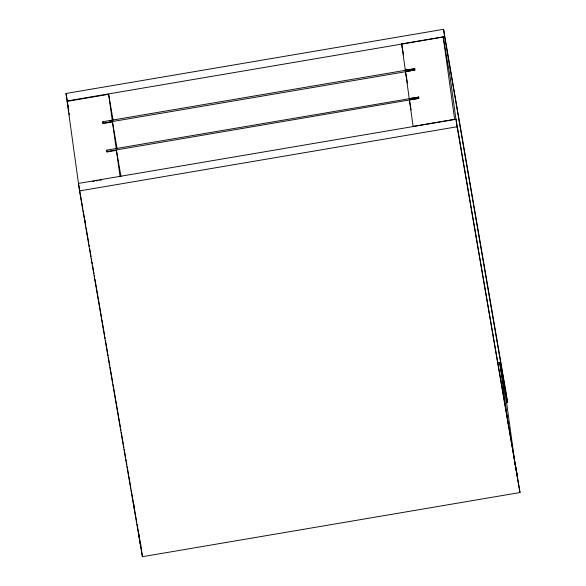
<?xml version="1.0" encoding="UTF-8"?>
<svg xmlns="http://www.w3.org/2000/svg" width="586" height="586" viewBox="0 0 586 586"><rect width="100%" height="100%" fill="white"/><g stroke="black" fill="none" stroke-linecap="round" stroke-linejoin="round"><path stroke-width="0.88" d="M68.796 111.215L65.998 93.467L443.58 29.3L506.48 395.081L507.52 402.582L506.597 402.736L515.145 464.354M405.322 70.327L401.652 43.913L443.184 36.859L450.107 77.096L457.146 127.836M67.038 100.96L444.62 36.793L443.58 29.3M113.098 120.255L108.644 94.324L67.112 101.378L79.52 190.919L142.42 556.7L520.002 492.533L456.062 119.258L78.48 183.418L82.853 208.88M405.292 70.152L414.763 68.723L102.77 121.742L103.041 123.573L112.475 121.969L117.09 148.793M109.707 120.994L111.428 120.709M409.248 98.726L405.49 71.558L414.932 69.954L414.734 68.547M410.669 70.862L102.968 123.148L103.041 123.573M412.383 70.569L414.932 69.954M409.218 98.551L418.69 97.122L106.725 150.133L106.989 151.964L116.431 150.36L121.002 176.672M413.123 126.554L409.416 99.957L418.858 98.353L418.66 96.946M413.093 126.378L454.626 119.317L443.184 36.859M92.691 181.44L94.456 181.14M96.221 180.84L97.994 180.539M99.759 180.239L101.525 179.939M79.52 190.919L457.102 126.752L520.002 492.533M497.91 362.8L499.675 362.5L506.597 402.736M138.552 533.231L138.377 532.366L138.486 533.165M515.665 466.236L515.035 462.772L517.343 476.367L515.951 467.877M138.736 534.234L138.963 535.538M444.62 36.793L507.52 402.582M418.858 98.353L106.923 151.54L106.989 151.964M401.652 43.913L403.52 54.776M405.973 69.016L406.274 70.796M405.49 71.558L407.512 83.307M409.416 99.957L411.13 109.926M102.77 121.742L102.843 122.166M106.725 150.133L106.799 150.558M65.998 93.467L67.698 103.37M68.013 105.172L68.32 106.974M69.104 113.003L69.412 114.79M83.161 210.667L85.314 223.185M85.468 224.079L85.783 225.881M86.091 227.683L88.728 243.007M89.035 244.816L89.343 246.618M89.658 248.42L91.05 256.536M91.365 258.338L91.672 260.14M91.98 261.942L92.295 263.744M92.603 265.546L93.994 273.662M94.309 275.464L94.617 277.266M94.925 279.075L96.324 287.184M96.631 288.986L101.59 317.839M101.905 319.641L104.542 334.965M104.85 336.774L105.158 338.576M105.473 340.378L107.487 352.098M107.795 353.9L108.102 355.702M108.417 357.504L109.809 365.62M110.124 367.422L110.432 369.224M110.739 371.033L112.754 382.753M113.069 384.555L120.35 426.923M120.665 428.732L120.972 430.534M121.28 432.336L123.302 444.056M123.609 445.858L123.917 447.66M124.232 449.462L125.624 457.578M125.931 459.38L126.246 461.182M126.554 462.991L126.862 464.793M127.177 466.595L128.568 474.711M128.883 476.513L130.898 488.233M131.205 490.035L134.458 508.97L133.711 503.528M134.612 509.864L136.765 522.382M137.073 524.17L139.688 539.369M139.995 541.156L141.38 549.207M139.497 538.666L139.768 540.27M140.017 541.772L140.494 544.826L138.648 534.139M515.394 466.17L515.651 467.98M499.675 362.5L508.099 423.217M508.355 425.026L508.604 426.835M112.475 121.969L116.24 148.954M108.644 94.324L112.285 120.562M116.431 150.36L120.086 176.782M140.625 543.764L140.874 545.581M141.131 547.39L142.42 556.7M84.465 216.827L84.714 218.637M84.97 220.453L85.219 222.262"/></g></svg>
